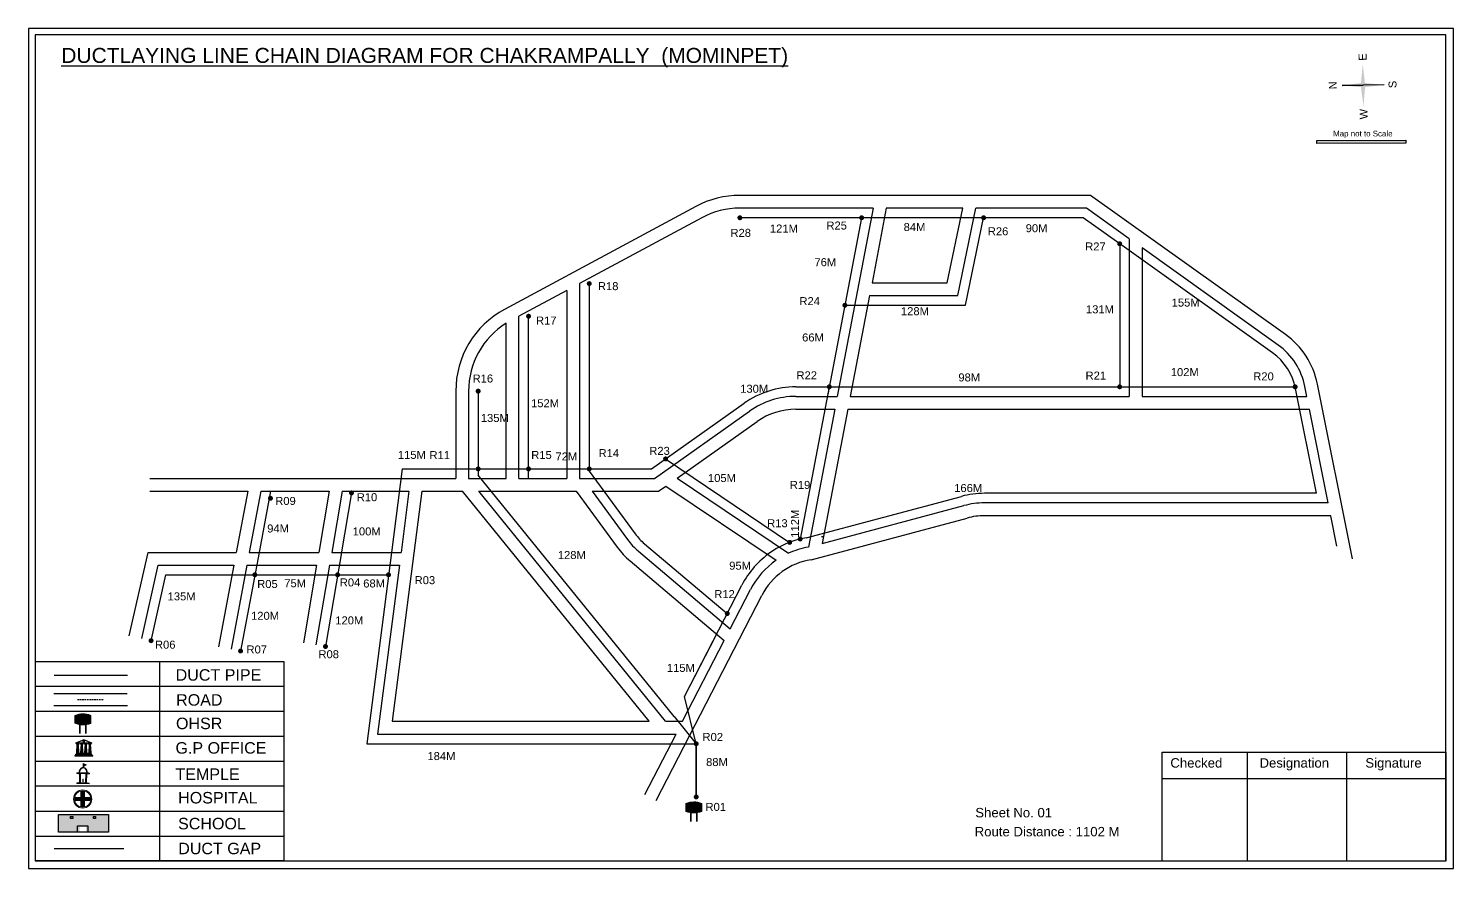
# Model space of a CAD drawing. Header units: inches. Extents: x -117 to 51867, y -12715 to 3423.
# Drawn here: x 30918 to 31808, y -11003 to -10478 of the extents above; entities that cross this region are included whole.
import ezdxf

# ---------------------------------------------------------------- set-up
doc = ezdxf.new("R2010")
doc.units = ezdxf.units.IN
doc.header["$MEASUREMENT"] = 0
doc.linetypes.add('DASHEDX2', pattern=[1.5, 1, -0.5])
for name, color, linetype in [('LANDMARK', 7, 'Continuous'), ('OHT', 7, 'Continuous'), ('pipe', 5, 'Continuous')]:
    doc.layers.add(name, color=color, linetype=linetype)
doc.styles.get("Standard").update_dxf_attribs({"font": 'arial.ttf'})

# ---------------------------------------------------------------- blocks, each defined once
blk = doc.blocks.new('OHT')
at = {"linetype": 'Continuous', "lineweight": 0, "true_color": 0x0ffffc}
blk.add_hatch(color=4, dxfattribs=at).paths.add_polyline_path([(0.012, 1), (0, 1, 0.101323), (-0.4, 0.916), (-0.4, 0.525, 0.194075), (0.399, 0.521), (0.399, 0.921, 0.097877)])
at = {"color": 4, "linetype": 'Continuous', "lineweight": 0, "true_color": 0x0ffffc, "flags": 128}
for points in [[(-0.4, 0.525), (-0.4, 0.916)], [(0.399, 0.521), (0.399, 0.921)]]:
    blk.add_lwpolyline(points, dxfattribs=at)
at = {"color": 4, "linetype": 'Continuous', "lineweight": 0, "true_color": 0x0ffffc, "const_width": 0.075, "flags": 128}
for points in [[(-0.15, 0), (-0.15, 0.475)], [(0.15, 0), (0.15, 0.473)]]:
    blk.add_lwpolyline(points, dxfattribs=at)
at = {"color": 4, "linetype": 'Continuous', "lineweight": 0, "true_color": 0x0ffffc}
for centre, radius, start, end in [((0.006, -0.019), 1.019, 67.31091, 113.47108), ((0.004, 1.513), 1.068, 247.76824, 291.70073)]:
    blk.add_arc(centre, radius, start, end, dxfattribs=at)
blk = doc.blocks.new('Government_Office')
at = {"linetype": 'Continuous', "lineweight": 0, "true_color": 0xff0000}
h = blk.add_hatch(color=1, dxfattribs=at)
h.paths.add_polyline_path([(0.44, 0.72), (0.45, 0.75), (0, 0.93), (-0.45, 0.75), (-0.44, 0.72)])
h.paths.add_polyline_path([(0.355, 0.75), (-0.355, 0.75), (0, 0.9)], flags=16)
h.paths.add_polyline_path([(0, 0.778, -1), (0, 0.872, -1)], flags=0)
h = blk.add_hatch(color=1, dxfattribs=at)
edge = h.paths.add_edge_path()
edge.add_arc((0, 0.825), 0.0467, 90, 270)
edge.add_arc((0, 0.825), 0.0467, 270, 450)
for points in [[(-0.5, 0.05), (0.5, 0.05), (0.5, 0), (-0.5, 0)], [(-0.45, 0.075), (-0.45, 0.12), (0.45, 0.12), (0.45, 0.075)], [(-0.4, 0.14), (-0.4, 0.18), (0.4, 0.18), (0.4, 0.14)]]:
    blk.add_hatch(color=1, dxfattribs=at).paths.add_polyline_path(points)
h = blk.add_hatch(color=1, dxfattribs=at)
edge = h.paths.add_edge_path()
edge.add_line((-0.27, 0.195), (-0.295, 0.675))
edge.add_line((-0.295, 0.675), (-0.29, 0.675))
edge.add_arc((-0.278, 0.688), 0.0176, 225.30401, 441.56588)
edge.add_line((-0.275, 0.705), (-0.395, 0.705))
edge.add_arc((-0.392, 0.688), 0.0176, 98.43412, 314.69599)
edge.add_line((-0.38, 0.675), (-0.375, 0.675))
edge.add_line((-0.375, 0.675), (-0.4, 0.195))
edge.add_line((-0.4, 0.195), (-0.27, 0.195))
h = blk.add_hatch(color=1, dxfattribs=at)
edge = h.paths.add_edge_path()
edge.add_line((-0.047, 0.195), (-0.072, 0.675))
edge.add_line((-0.072, 0.675), (-0.067, 0.675))
edge.add_arc((-0.054, 0.688), 0.0176, 225.30401, 441.56588)
edge.add_line((-0.052, 0.705), (-0.172, 0.705))
edge.add_arc((-0.169, 0.688), 0.0176, 98.43412, 314.69599)
edge.add_line((-0.157, 0.675), (-0.152, 0.675))
edge.add_line((-0.152, 0.675), (-0.177, 0.195))
edge.add_line((-0.177, 0.195), (-0.047, 0.195))
h = blk.add_hatch(color=1, dxfattribs=at)
edge = h.paths.add_edge_path()
edge.add_line((0.177, 0.195), (0.152, 0.675))
edge.add_line((0.152, 0.675), (0.157, 0.675))
edge.add_arc((0.169, 0.688), 0.0176, 225.30401, 441.56588)
edge.add_line((0.172, 0.705), (0.052, 0.705))
edge.add_arc((0.054, 0.688), 0.0176, 98.43412, 314.69599)
edge.add_line((0.067, 0.675), (0.072, 0.675))
edge.add_line((0.072, 0.675), (0.047, 0.195))
edge.add_line((0.047, 0.195), (0.177, 0.195))
h = blk.add_hatch(color=1, dxfattribs=at)
edge = h.paths.add_edge_path()
edge.add_line((0.4, 0.195), (0.375, 0.675))
edge.add_line((0.375, 0.675), (0.38, 0.675))
edge.add_arc((0.392, 0.688), 0.0176, 225.30401, 441.56588)
edge.add_line((0.395, 0.705), (0.275, 0.705))
edge.add_arc((0.278, 0.688), 0.0176, 98.43412, 314.69599)
edge.add_line((0.29, 0.675), (0.295, 0.675))
edge.add_line((0.295, 0.675), (0.27, 0.195))
edge.add_line((0.27, 0.195), (0.4, 0.195))
at = {"color": 1, "linetype": 'Continuous', "lineweight": 0, "true_color": 0xff0000, "flags": 128}
for points in [[(-0.45, 0.75), (-0.44, 0.72), (0.44, 0.72), (0.45, 0.75), (0, 0.93)], [(-0.355, 0.75), (0.355, 0.75), (0, 0.9)], [(-0.5, 0.05), (0.5, 0.05), (0.5, 0), (-0.5, 0)], [(-0.45, 0.075), (-0.45, 0.12), (0.45, 0.12), (0.45, 0.075)], [(-0.4, 0.14), (-0.4, 0.18), (0.4, 0.18), (0.4, 0.14)]]:
    blk.add_lwpolyline(points, close=True, dxfattribs=at)
for points in [[(0, 0.872, 1), (0, 0.778, 1)], [(-0.27, 0.195), (-0.295, 0.675), (-0.29, 0.675, 1.379694), (-0.275, 0.705), (-0.395, 0.705, 1.379694), (-0.38, 0.675), (-0.375, 0.675), (-0.4, 0.195)], [(-0.047, 0.195), (-0.072, 0.675), (-0.067, 0.675, 1.379694), (-0.052, 0.705), (-0.172, 0.705, 1.379694), (-0.157, 0.675), (-0.152, 0.675), (-0.177, 0.195)], [(0.177, 0.195), (0.152, 0.675), (0.157, 0.675, 1.379694), (0.172, 0.705), (0.052, 0.705, 1.379694), (0.067, 0.675), (0.072, 0.675), (0.047, 0.195)], [(0.4, 0.195), (0.375, 0.675), (0.38, 0.675, 1.379694), (0.395, 0.705), (0.275, 0.705, 1.379694), (0.29, 0.675), (0.295, 0.675), (0.27, 0.195)]]:
    blk.add_lwpolyline(points, format="xyb", close=True, dxfattribs=at)
blk = doc.blocks.new('Temple')
at = {"linetype": 'Continuous', "lineweight": 0, "true_color": 0xff0000}
h = blk.add_hatch(color=1, dxfattribs=at)
edge = h.paths.add_edge_path()
edge.add_line((0.175, 0.49), (0.225, 0.49))
edge.add_line((0.225, 0.49), (0.225, 0.497))
edge.add_line((0.225, 0.497), (0.307, 0.497))
edge.add_line((0.307, 0.497), (0.307, 0.533))
edge.add_line((0.307, 0.533), (0.257, 0.533))
edge.add_line((0.257, 0.533), (0.257, 0.54))
edge.add_line((0.257, 0.54), (0.2, 0.54))
edge.add_spline(control_points=[(0.2, 0.54), (0.2, 0.589), (0.19, 0.638), (0.142, 0.743), (0.092, 0.79), (0.027, 0.805), (0.02, 0.806), (0.012, 0.806)], knot_values=[4.712389, 4.712389, 4.712389, 4.712389, 5.278166, 5.278166, 6.117402, 6.117402, 6.223801, 6.223801, 6.223801, 6.223801], degree=3, periodic=0)
edge.add_line((0.012, 0.806), (0.012, 0.79))
edge.add_line((0.012, 0.79), (-0.012, 0.79))
edge.add_line((-0.012, 0.79), (-0.012, 0.806))
edge.add_spline(control_points=[(-0.012, 0.806), (-0.055, 0.802), (-0.096, 0.781), (-0.171, 0.699), (-0.197, 0.628), (-0.2, 0.55), (-0.2, 0.545), (-0.2, 0.54)], knot_values=[6.343965, 6.343965, 6.343965, 6.343965, 6.956638, 6.956638, 7.795874, 7.795874, 7.853982, 7.853982, 7.853982, 7.853982], degree=3, periodic=0)
edge.add_line((-0.2, 0.54), (-0.257, 0.54))
edge.add_line((-0.257, 0.54), (-0.257, 0.533))
edge.add_line((-0.257, 0.533), (-0.307, 0.533))
edge.add_line((-0.307, 0.533), (-0.307, 0.497))
edge.add_line((-0.307, 0.497), (-0.225, 0.497))
edge.add_line((-0.225, 0.497), (-0.225, 0.49))
edge.add_line((-0.225, 0.49), (-0.175, 0.49))
edge.add_line((-0.175, 0.49), (-0.175, 0.07))
edge.add_arc((-0.205, 0.07), 0.03, -90, 0, ccw=False)
edge.add_line((-0.205, 0.04), (-0.257, 0.04))
edge.add_line((-0.257, 0.04), (-0.257, 0.033))
edge.add_line((-0.257, 0.033), (-0.307, 0.033))
edge.add_line((-0.307, 0.033), (-0.307, 0))
edge.add_line((-0.307, 0), (0.307, 0))
edge.add_line((0.307, 0), (0.307, 0.033))
edge.add_line((0.307, 0.033), (0.257, 0.033))
edge.add_line((0.257, 0.033), (0.257, 0.04))
edge.add_line((0.257, 0.04), (0.205, 0.04))
edge.add_arc((0.205, 0.07), 0.03, 180, 270, ccw=False)
edge.add_line((0.175, 0.07), (0.175, 0.49))
h.paths.add_polyline_path([(0.125, 0.07, -0.414214), (0.095, 0.04), (0.05, 0.04), (0.05, 0.033), (-0.05, 0.033), (-0.05, 0.04), (-0.095, 0.04, -0.414214), (-0.125, 0.07), (-0.125, 0.497), (0.125, 0.497)], flags=16)
edge = h.paths.add_edge_path(flags=16)
edge.add_ellipse((0, 0.54), major_axis=(0, 0.242), ratio=0.722808, start_angle=270, end_angle=450, ccw=False)
edge.add_line((0.175, 0.54), (-0.175, 0.54))
h.paths.add_polyline_path([(0.012, 0.23), (0.012, 0.07), (-0.012, 0.07), (-0.012, 0.23)], flags=0)
h = blk.add_hatch(color=1, dxfattribs=at)
edge = h.paths.add_edge_path()
edge.add_line((0.012, 0.857), (0, 0.85))
edge.add_line((0, 0.85), (-0.003, 0.925))
edge.add_line((-0.003, 0.925), (-0.012, 0.925))
edge.add_line((-0.012, 0.925), (-0.012, 0.806))
edge.add_spline(control_points=[(-0.012, 0.806), (-0.004, 0.807), (0.004, 0.807), (0.012, 0.806)], knot_values=[6.223801, 6.223801, 6.223801, 6.223801, 6.343965, 6.343965, 6.343965, 6.343965], degree=3, periodic=0)
edge.add_line((0.012, 0.806), (0.012, 0.857))
h = blk.add_hatch(color=1, dxfattribs=at)
edge = h.paths.add_edge_path()
edge.add_line((0.012, 0.79), (0.012, 0.806))
edge.add_spline(control_points=[(0.012, 0.806), (0.004, 0.807), (-0.004, 0.807), (-0.012, 0.806)], knot_values=[6.223801, 6.223801, 6.223801, 6.223801, 6.343965, 6.343965, 6.343965, 6.343965], degree=3, periodic=0)
edge.add_line((-0.012, 0.806), (-0.012, 0.79))
edge.add_line((-0.012, 0.79), (0.012, 0.79))
at = {"linetype": 'Continuous', "lineweight": 0, "true_color": 0xe66000}
blk.add_hatch(color=32, dxfattribs=at).paths.add_polyline_path([(-0.006, 1), (0.147, 0.931), (0, 0.85)])
at = {"color": 1, "linetype": 'Continuous', "lineweight": 0, "true_color": 0xff0000, "flags": 128}
for points in [[(0.012, 0.925), (-0.012, 0.925), (-0.012, 0.79), (0.012, 0.79)], [(0.012, 0.23), (-0.012, 0.23), (-0.012, 0.07), (0.012, 0.07)]]:
    blk.add_lwpolyline(points, close=True, dxfattribs=at)
at = {"color": 32, "linetype": 'Continuous', "lineweight": 0, "true_color": 0xe66000, "flags": 128}
blk.add_lwpolyline([(-0.006, 1), (0.147, 0.931), (0, 0.85), (-0.006, 1)], dxfattribs=at)
at = {"color": 1, "linetype": 'Continuous', "lineweight": 0, "true_color": 0xff0000, "flags": 128}
blk.add_lwpolyline([(0.2, 0.54), (0.257, 0.54), (0.257, 0.533), (0.307, 0.533), (0.307, 0.497), (0.225, 0.497), (0.225, 0.49), (0.175, 0.49), (0.175, 0.07, 0.414214), (0.205, 0.04), (0.257, 0.04), (0.257, 0.033), (0.307, 0.033), (0.307, 0), (-0.307, 0), (-0.307, 0.033), (-0.257, 0.033), (-0.257, 0.04), (-0.205, 0.04, 0.414214), (-0.175, 0.07), (-0.175, 0.49), (-0.225, 0.49), (-0.225, 0.497), (-0.307, 0.497), (-0.307, 0.533), (-0.257, 0.533), (-0.257, 0.54), (-0.2, 0.54)], format="xyb", dxfattribs=at)
blk.add_lwpolyline([(-0.175, 0.54), (0.175, 0.54)], dxfattribs=at)
blk.add_lwpolyline([(0.125, 0.497), (0.125, 0.07, -0.414214), (0.095, 0.04), (0.05, 0.04), (0.05, 0.033), (-0.05, 0.033), (-0.05, 0.04), (-0.095, 0.04, -0.414214), (-0.125, 0.07), (-0.125, 0.497)], format="xyb", close=True, dxfattribs=at)
at = {"color": 1, "linetype": 'Continuous', "lineweight": 0, "true_color": 0xff0000}
blk.add_ellipse((0, 0.54), major_axis=(0, 0.242), ratio=0.722808, start_param=4.712389, end_param=7.853982, dxfattribs=at)
blk.add_open_spline([(0.2, 0.54), (0.2, 0.589), (0.19, 0.638), (0.142, 0.743), (0.092, 0.79), (-0.023, 0.816), (-0.085, 0.794), (-0.171, 0.699), (-0.197, 0.628), (-0.2, 0.55), (-0.2, 0.545), (-0.2, 0.54)], degree=3, knots=[4.712389, 4.712389, 4.712389, 4.712389, 5.278166, 5.278166, 6.117402, 6.117402, 6.956638, 6.956638, 7.795874, 7.795874, 7.853982, 7.853982, 7.853982, 7.853982], dxfattribs=at)
blk = doc.blocks.new('*U89')
at = {"color": 0, "linetype": 'DASHEDX2', "transparency": 16777216}
blk.add_line((-8.22, 0), (8.01, 0), dxfattribs=at)
blk = doc.blocks.new('Hospital')
at = {"linetype": 'Continuous', "lineweight": 0, "true_color": 0x000000}
h = blk.add_hatch(color=18, dxfattribs=at)
h.paths.add_polyline_path([(-0.5, 0, 1), (0.5, 0, 1)])
h.paths.add_polyline_path([(0.446, 0, -1), (-0.446, 0, -1)], flags=16)
at = {"linetype": 'Continuous', "true_color": 0xff0000}
blk.add_hatch(color=1, dxfattribs=at).paths.add_polyline_path([(-0.394, 0.08), (-0.08, 0.08), (-0.08, 0.394), (0.08, 0.394), (0.08, 0.08), (0.394, 0.08), (0.394, -0.08), (0.08, -0.08), (0.08, -0.394), (-0.08, -0.394), (-0.08, -0.08), (-0.394, -0.08)])
at = {"color": 1, "linetype": 'Continuous', "true_color": 0xff0000, "flags": 128}
blk.add_lwpolyline([(-0.394, 0.08), (-0.08, 0.08), (-0.08, 0.394), (0.08, 0.394), (0.08, 0.08), (0.394, 0.08), (0.394, -0.08), (0.08, -0.08), (0.08, -0.394), (-0.08, -0.394), (-0.08, -0.08), (-0.394, -0.08)], close=True, dxfattribs=at)
at = {"color": 18, "linetype": 'Continuous', "lineweight": 0, "true_color": 0x000000}
for radius in [0.5, 0.446]:
    blk.add_circle((0, 0), radius, dxfattribs=at)

msp = doc.modelspace()

# ---------------------------------------------------------------- hatches: boundary and pattern name
at = {"true_color": 0x0093dd}
h = msp.add_hatch(color=142, dxfattribs=at)
h.dxf.hatch_style = 1
h.paths.add_polyline_path([(31722.29, -10548.01), (31722.29, -10549.86), (31777.79, -10549.73), (31777.79, -10547.89)])
at = {"ltscale": 0.5}
h = msp.add_hatch(color=5, dxfattribs=at)
h.dxf.hatch_style = 1
h.paths.add_polyline_path([(31363.43, -10596.31, 1), (31360.32, -10596.31, 1)])
h = msp.add_hatch(color=5, dxfattribs=at)
h.dxf.hatch_style = 1
h.paths.add_polyline_path([(31439.5, -10596.31, 1), (31436.39, -10596.31, 1)])
h = msp.add_hatch(color=5, dxfattribs=at)
h.dxf.hatch_style = 1
h.paths.add_polyline_path([(31515.7, -10596.31, 1), (31512.58, -10596.31, 1)])
h = msp.add_hatch(color=5, dxfattribs=at)
h.dxf.hatch_style = 1
h.paths.add_polyline_path([(31600.7, -10612.53, 1), (31597.59, -10612.53, 1)])
h = msp.add_hatch(color=5, dxfattribs=at)
h.dxf.hatch_style = 1
h.paths.add_polyline_path([(31269.32, -10637.4, 1), (31266.21, -10637.4, 1)])
h = msp.add_hatch(color=5, dxfattribs=at)
h.dxf.hatch_style = 1
h.paths.add_polyline_path([(31429.05, -10650.93, 1), (31425.93, -10650.93, 1)])
h = msp.add_hatch(color=5, dxfattribs=at)
h.dxf.hatch_style = 1
h.paths.add_polyline_path([(31231.44, -10657.78, 1), (31228.32, -10657.78, 1)])
h = msp.add_hatch(color=5, dxfattribs=at)
h.dxf.hatch_style = 1
h.paths.add_polyline_path([(31199.98, -10704.58, 1), (31196.86, -10704.58, 1)])
h = msp.add_hatch(color=5, dxfattribs=at)
h.dxf.hatch_style = 1
h.paths.add_polyline_path([(31419.3, -10701.86, 1), (31416.18, -10701.86, 1)])
h = msp.add_hatch(color=5, dxfattribs=at)
h.dxf.hatch_style = 1
h.paths.add_polyline_path([(31600.7, -10701.86, 1), (31597.59, -10701.86, 1)])
h = msp.add_hatch(color=5, dxfattribs=at)
h.dxf.hatch_style = 1
h.paths.add_polyline_path([(31710.3, -10701.86, 1), (31707.18, -10701.86, 1)])
h = msp.add_hatch(color=5, dxfattribs=at)
h.dxf.hatch_style = 1
h.paths.add_polyline_path([(31199.98, -10753.1, 1), (31196.86, -10753.1, 1)])
h = msp.add_hatch(color=5, dxfattribs=at)
h.dxf.hatch_style = 1
h.paths.add_polyline_path([(31231.44, -10753.1, 1), (31228.32, -10753.1, 1)])
h = msp.add_hatch(color=5, dxfattribs=at)
h.dxf.hatch_style = 1
h.paths.add_polyline_path([(31269.32, -10753.1, 1), (31266.21, -10753.1, 1)])
h = msp.add_hatch(color=5, dxfattribs=at)
h.dxf.hatch_style = 1
h.paths.add_polyline_path([(31317.01, -10746.87, 1), (31313.89, -10746.87, 1)])
h = msp.add_hatch(color=5, dxfattribs=at)
h.dxf.hatch_style = 1
h.paths.add_polyline_path([(31070.22, -10771.47, 1), (31067.1, -10771.47, 1)])
h = msp.add_hatch(color=5, dxfattribs=at)
h.dxf.hatch_style = 1
h.paths.add_polyline_path([(31120.83, -10768.11, 1), (31117.72, -10768.11, 1)])
h = msp.add_hatch(color=5, dxfattribs=at)
h.dxf.hatch_style = 1
h.paths.add_polyline_path([(31394.54, -10798.99, 1), (31391.42, -10798.99, 1)])
h = msp.add_hatch(color=5, dxfattribs=at)
h.dxf.hatch_style = 1
h.paths.add_polyline_path([(31401.09, -10796.93, 1), (31397.98, -10796.93, 1)])
h = msp.add_hatch(color=5, dxfattribs=at)
h.dxf.hatch_style = 1
h.paths.add_polyline_path([(31060.45, -10819.23, 1), (31057.34, -10819.23, 1)])
h = msp.add_hatch(color=5, dxfattribs=at)
h.dxf.hatch_style = 1
h.paths.add_polyline_path([(31112.17, -10819.23, 1), (31109.05, -10819.23, 1)])
h = msp.add_hatch(color=5, dxfattribs=at)
h.dxf.hatch_style = 1
h.paths.add_polyline_path([(31143.96, -10819.23, 1), (31140.84, -10819.23, 1)])
h = msp.add_hatch(color=5, dxfattribs=at)
h.dxf.hatch_style = 1
h.paths.add_polyline_path([(31355.57, -10843.44, 1), (31352.45, -10843.44, 1)])
h = msp.add_hatch(color=5, dxfattribs=at)
h.dxf.hatch_style = 1
h.paths.add_polyline_path([(30995.63, -10860.39, 1), (30992.51, -10860.39, 1)])
h = msp.add_hatch(color=5, dxfattribs=at)
h.dxf.hatch_style = 1
h.paths.add_polyline_path([(31051.54, -10866.83, 1), (31048.42, -10866.83, 1)])
h = msp.add_hatch(color=5, dxfattribs=at)
h.dxf.hatch_style = 1
h.paths.add_polyline_path([(31104.58, -10864, 1), (31101.46, -10864, 1)])
h = msp.add_hatch(color=5, dxfattribs=at)
h.dxf.hatch_style = 1
h.paths.add_polyline_path([(31336.16, -10924.71, 1), (31333.04, -10924.71, 1)])
h = msp.add_hatch(color=5, dxfattribs=at)
h.dxf.hatch_style = 1
h.paths.add_polyline_path([(31336.16, -10957.94, 1), (31333.04, -10957.94, 1)])
at = {"true_color": 0xc8c92d}
h = msp.add_hatch(color=52, dxfattribs=at)
h.dxf.hatch_style = 1
h.paths.add_polyline_path([(30942.48, -10968.94), (30936.31, -10968.94), (30936.31, -10980.03), (30942.48, -10980.03)])
h.paths.add_polyline_path([(30967.32, -10968.94), (30961.16, -10968.94), (30961.16, -10980.03), (30967.32, -10980.03)])
at = {"true_color": 0x293189}
h = msp.add_hatch(color=177, dxfattribs=at)
h.dxf.hatch_style = 1
h.paths.add_polyline_path([(30961.16, -10968.94), (30942.48, -10968.94), (30942.48, -10980.03), (30949.49, -10980.03), (30949.49, -10976.4), (30953.34, -10976.4), (30953.34, -10980.03), (30961.16, -10980.03)])
h.paths.add_polyline_path([(30945.14, -10971.42), (30943.77, -10971.42), (30943.77, -10970.15), (30945.14, -10970.15)], flags=16)
h.paths.add_polyline_path([(30958.02, -10971.42), (30958.02, -10970.15), (30959.39, -10970.15), (30959.39, -10971.42)], flags=16)

# ---------------------------------------------------------------- linework, layer by layer
for p, q in [((31764.35, -10513.31), (31738.06, -10513.77)), ((31580.9, -10582.31), (31361.88, -10582.31)), ((31702.71, -10669.24), (31580.9, -10582.31)), ((31334.39, -10589.23), (31214.94, -10653.51)), ((31445.2, -10590.31), (31361.88, -10590.31)), ((31445.2, -10590.31), (31422.7, -10707.86)), ((31453.35, -10590.31), (31444.42, -10636.93)), ((31501.08, -10590.31), (31453.35, -10590.31)), ((31491.45, -10636.93), (31501.08, -10590.31)), ((31497.96, -10644.93), (31509.25, -10590.31)), ((31576.1, -10590.31), (31509.25, -10590.31)), ((31605.14, -10609.44), (31578.41, -10590.36)), ((31338.19, -10596.28), (31261.76, -10637.4)), ((31605.14, -10609.44), (31605.14, -10707.86)), ((31698.06, -10675.76), (31613.14, -10615.15)), ((31613.14, -10615.15), (31613.14, -10707.86)), ((31444.42, -10636.93), (31491.45, -10636.93)), ((31253.76, -10641.7), (31223.88, -10657.78)), ((31253.76, -10641.7), (31253.76, -10759.1)), ((31261.76, -10637.4), (31261.76, -10759.1)), ((31442.89, -10644.93), (31430.84, -10707.86)), ((31442.89, -10644.93), (31497.96, -10644.93)), ((31215.88, -10759.1), (31215.88, -10662.2)), ((31223.88, -10759.1), (31223.88, -10657.78)), ((31229.88, -10759.1), (31229.88, -10657.78)), ((31184.42, -10704.58), (31184.42, -10759.1)), ((31192.42, -10704.58), (31192.42, -10759.1)), ((31396.86, -10707.86), (31422.7, -10707.86)), ((31430.84, -10707.86), (31605.14, -10707.86)), ((31613.14, -10707.86), (31716.08, -10707.86)), ((31716.08, -10707.86), (31714.84, -10701.7)), ((31744.54, -10809.3), (31722.69, -10700.13)), ((31308.56, -10759.1), (31367.97, -10717.05)), ((31396.86, -10715.86), (31421.17, -10715.86)), ((31421.17, -10715.86), (31404.68, -10801.99)), ((31429.31, -10715.86), (31413.26, -10799.7)), ((31429.31, -10715.86), (31717.68, -10715.86)), ((31729.39, -10774.36), (31717.68, -10715.86)), ((31322.64, -10758.93), (31372.59, -10723.58)), ((30993.33, -10759.1), (31184.42, -10759.1)), ((31192.42, -10759.1), (31215.88, -10759.1)), ((31223.88, -10759.1), (31253.76, -10759.1)), ((31261.76, -10759.1), (31308.56, -10759.1)), ((31322.64, -10758.93), (31392.31, -10805.76)), ((30993.33, -10767.1), (31054.42, -10767.1)), ((31054.42, -10767.1), (31047.28, -10805.23)), ((31062.56, -10767.1), (31055.41, -10805.23)), ((31062.56, -10767.1), (31105.25, -10767.1)), ((31105.25, -10767.1), (31098.78, -10805.23)), ((31113.36, -10767.1), (31106.9, -10805.23)), ((31113.36, -10767.1), (31155.19, -10767.1)), ((31163.25, -10767.1), (31144.69, -10910.71)), ((31155.19, -10767.1), (31150.26, -10805.23)), ((31163.25, -10767.1), (31188.61, -10767.1)), ((31305.2, -10910.71), (31188.61, -10767.1)), ((31315.5, -10910.71), (31198.91, -10767.1)), ((31198.91, -10767.1), (31259.64, -10767.1)), ((31259.64, -10767.1), (31285.27, -10801.99)), ((31269.57, -10767.1), (31291.72, -10797.25)), ((31269.57, -10767.1), (31311.1, -10767.1)), ((31311.1, -10767.1), (31315.66, -10763.88)), ((31315.66, -10763.88), (31384.52, -10810.17)), ((31413.26, -10799.7), (31501.78, -10776.05)), ((31729.39, -10774.36), (31514.68, -10774.36)), ((31406.36, -10809.82), (31503.84, -10783.78)), ((31730.99, -10782.36), (31514.68, -10782.36)), ((31734.78, -10801.3), (31730.99, -10782.36)), ((30980.41, -10857.31), (30992.18, -10805.23)), ((30992.18, -10805.23), (31047.28, -10805.23)), ((31055.41, -10805.23), (31098.78, -10805.23)), ((31106.9, -10805.23), (31150.26, -10805.23)), ((31298.5, -10804.5), (31355.9, -10852.88)), ((30988.22, -10859.07), (30998.58, -10813.23)), ((30998.58, -10813.23), (31045.78, -10813.23)), ((31045.78, -10813.23), (31036.22, -10864.25)), ((31053.92, -10813.23), (31044.08, -10865.72)), ((31053.92, -10813.23), (31097.42, -10813.23)), ((31097.42, -10813.23), (31089.21, -10861.66)), ((31105.54, -10813.23), (31097.1, -10862.99)), ((31105.54, -10813.23), (31149.22, -10813.23)), ((31149.22, -10813.23), (31135.59, -10918.71)), ((31293.34, -10810.62), (31352.14, -10860.18)), ((31309.63, -10960.2), (31375.61, -10832.07)), ((31355.9, -10852.88), (31368.5, -10828.41)), ((31326.12, -10910.71), (31352.14, -10860.18)), ((30921.63, -10873.51), (30921.63, -10997.93)), ((30999.4, -10873.51), (30999.4, -10997.93)), ((31077.16, -10889.06), (30921.63, -10889.06)), ((30933.29, -10893.36), (30979.17, -10893.36)), ((30933.29, -10900.88), (30979.41, -10900.88)), ((31077.16, -10904.61), (30921.63, -10904.61)), ((31144.69, -10910.71), (31305.2, -10910.71)), ((31315.5, -10910.71), (31326.12, -10910.71)), ((31077.16, -10920.17), (30921.63, -10920.17)), ((31135.59, -10918.71), (31322, -10918.71)), ((31302.52, -10956.53), (31322, -10918.71)), ((31077.16, -10935.72), (30921.63, -10935.72)), ((31077.16, -10951.27), (30921.63, -10951.27)), ((30921.63, -10966.83), (31077.16, -10966.83)), ((30921.63, -10982.38), (31077.16, -10982.38)), ((30921.63, -10996.96), (30921.63, -10997.92)), ((31077.16, -10997.93), (30921.63, -10997.93))]:
    msp.add_line(p, q)
at = {"color": 1}
msp.add_line((31738.06, -10513.77), (31751.22, -10513.54), dxfattribs=at)
at = {"color": 242, "true_color": 0xcd2027}
for p, q in [((31678.69, -10930.08), (31678.69, -10997.97)), ((31740.89, -10930.08), (31740.89, -10997.97)), ((31625.73, -10946.53), (31802.95, -10946.53))]:
    msp.add_line(p, q, dxfattribs=at)
for points in [[(30917.51, -10478.13), (30917.51, -11002.63), (31807.66, -11002.63), (31807.66, -10478.13)], [(30921.63, -10482.14), (30921.63, -10997.92), (31802.95, -10997.92), (31802.95, -10482.14)], [(30967.39, -10968.94), (30967.39, -10980.03), (30936.31, -10980.03), (30936.31, -10968.94)], [(30945.14, -10970.15), (30945.14, -10971.42), (30943.77, -10971.42), (30943.77, -10970.15)], [(30958.02, -10971.42), (30958.02, -10970.15), (30959.39, -10970.15), (30959.39, -10971.42)]]:
    msp.add_lwpolyline(points, close=True)
at = {"color": 142, "true_color": 0x0093dd}
msp.add_lwpolyline([(31777.8, -10549.73), (31722.29, -10549.86), (31722.29, -10548.01), (31777.79, -10547.89), (31777.79, -10549.73)], dxfattribs=at)
for points in [[(31077.16, -10997.93), (31077.16, -10873.51), (30921.63, -10873.51)], [(30948.16, -10980.03), (30948.16, -10975.93), (30954.68, -10975.93), (30954.68, -10980.03)]]:
    msp.add_lwpolyline(points)
at = {"color": 242, "true_color": 0xcd2027}
msp.add_lwpolyline([(31802.95, -10997.97), (31625.73, -10997.97), (31625.73, -10930.08), (31802.95, -10930.08)], close=True, dxfattribs=at)
for centre, radius, start, end in [((31361.88, -10640.31), 58, 90, 118.28222), ((31361.88, -10640.31), 50, 90, 118.28222), ((31576.1, -10640.31), 50, 87.34325, 90), ((31242.42, -10704.58), 58, 118.28222, 180), ((31242.42, -10704.58), 50, 122.05396, 180), ((31673.66, -10709.94), 50, 11.31854, 54.48337), ((31673.66, -10709.94), 42, 11.31854, 54.48337), ((31396.86, -10757.86), 50, 90, 125.29016), ((31396.86, -10757.86), 42, 90, 125.29016), ((31514.68, -10824.36), 50, 90, 104.95639), ((31514.68, -10824.36), 42, 90, 104.95639), ((31325.57, -10772.39), 42, 216.30254, 229.87496), ((31325.57, -10772.39), 50, 216.30254, 229.87496), ((31412.95, -10851.3), 50, 99.52906, 114.38635), ((31412.95, -10851.3), 50, 124.65012, 152.75327), ((31412.95, -10851.3), 42, 99.03427, 152.75327)]:
    msp.add_arc(centre, radius, start, end)
for points in [[(31752.5, -10513.5), (31749.68, -10513.55), (31750.97, -10500.39)], [(31751.24, -10514.83), (31751.19, -10512.02), (31764.35, -10513.31)], [(31752.51, -10513.5), (31749.68, -10513.55), (31751.44, -10526.69)]]:
    msp.add_solid(points)
at = {"color": 1}
msp.add_solid([(31751.24, -10514.84), (31751.19, -10512.02), (31738.06, -10513.77)], dxfattribs=at)
at = {"layer": 'OHT', "color": 5}
msp.add_line((30933.46, -10881.97), (30979.34, -10881.97), dxfattribs=at)
at = {"layer": 'OHT', "color": 1}
msp.add_line((30933.46, -10990.16), (30977.05, -10990.16), dxfattribs=at)
at = {"layer": 'pipe'}
for p, q in [((31452.2, -10596.31), (31361.88, -10596.31)), ((31437.95, -10596.31), (31416.8, -10706.73)), ((31514.14, -10596.31), (31452.2, -10596.31)), ((31502.85, -10650.93), (31514.14, -10596.31)), ((31576.42, -10596.31), (31509.25, -10596.31)), ((31605.14, -10616.81), (31576.42, -10596.31)), ((31599.14, -10612.53), (31599.14, -10701.86)), ((31694.57, -10680.64), (31605.14, -10616.81)), ((31267.76, -10637.4), (31267.76, -10754.51)), ((31427.49, -10650.93), (31502.85, -10650.93)), ((31198.42, -10704.58), (31198.42, -10756.97)), ((31396.86, -10701.86), (31422.7, -10701.86)), ((31417.74, -10701.86), (31399.53, -10796.93)), ((31417.74, -10701.86), (31613.14, -10701.86)), ((31613.14, -10701.86), (31708.74, -10701.86)), ((31722.07, -10768.36), (31708.96, -10702.88)), ((31306.65, -10753.1), (31364.5, -10712.15)), ((31315.45, -10746.87), (31392.98, -10798.99)), ((31150.95, -10753.1), (31144.21, -10805.23)), ((31150.95, -10753.1), (31192.42, -10753.1)), ((31192.42, -10753.1), (31223.88, -10753.1)), ((31320.87, -10907.8), (31198.42, -10756.97)), ((31223.88, -10753.1), (31253.76, -10753.1)), ((31253.76, -10753.1), (31306.65, -10753.1)), ((31267.76, -10754.51), (31296.55, -10793.7)), ((31068.66, -10767.1), (31061.31, -10806.34)), ((31119.28, -10768.11), (31112.81, -10806.23)), ((31403.39, -10796.12), (31500.23, -10770.26)), ((31722.07, -10768.36), (31514.68, -10768.36)), ((31412.95, -10795.3), (31414.1, -10795.3)), ((31061.52, -10805.23), (31049.98, -10866.83)), ((31112.98, -10805.23), (31103.02, -10864)), ((31144.21, -10805.23), (31128.76, -10924.71)), ((31302.37, -10799.92), (31354.01, -10843.44)), ((30994.07, -10860.39), (31003.37, -10819.23)), ((31003.37, -10819.23), (31058.9, -10819.23)), ((31053.92, -10819.23), (31110.61, -10819.23)), ((31105.54, -10819.23), (31142.4, -10819.23)), ((31327.34, -10895.24), (31363.17, -10825.66)), ((31327.34, -10895.24), (31346.81, -10857.43)), ((31334.6, -10924.71), (31327.34, -10895.24)), ((31320.87, -10907.8), (31334.6, -10924.71)), ((31128.76, -10924.71), (31334.6, -10924.71)), ((31334.6, -10924.71), (31334.6, -10957.99)), ((31334.6, -10957.99), (31334.6, -10924.71))]:
    msp.add_line(p, q, dxfattribs=at)
for centre, radius, start, end in [((31673.66, -10709.94), 36, 11.31854, 54.48337), ((31396.86, -10757.86), 56, 90, 125.29016), ((31514.68, -10824.36), 56, 90, 104.95639), ((31325.57, -10772.39), 36, 216.30254, 229.87496), ((31412.95, -10851.3), 56, 99.82825, 127.04202), ((31412.95, -10851.3), 56, 124.65012, 152.75327)]:
    msp.add_arc(centre, radius, start, end, dxfattribs=at)

# ---------------------------------------------------------------- block references
at = {"linetype": 'DASHEDX2'}
msp.add_blockref('*U89', (30956.29, -10897.12), dxfattribs=at)
at = {"layer": 'LANDMARK'}
for name, p, xscale, yscale, zscale in [('Government_Office', (30952.05, -10932.58), 11.32114773247135, 11.32114773247135, 11.32114773247135), ('Hospital', (30951.36, -10959.24), 11.41772014427468, 11.41772014427468, 11.41772014427468)]:
    msp.add_blockref(name, p, dxfattribs=dict(at, xscale=xscale, yscale=yscale, zscale=zscale))
at = {"layer": 'LANDMARK', "xscale": 12.62452535729322, "yscale": 12.62452535729322, "zscale": 12.62452535729322, "rotation": 358.3713438591284}
msp.add_blockref('Temple', (30951.48, -10949.7), dxfattribs=at)
at = {"layer": 'OHT', "xscale": 12.45189723782068, "yscale": 12.45189723782068, "zscale": 12.45189723782068}
for p in [(30951.46, -10918.48), (31333.08, -10973.49)]:
    msp.add_blockref('OHT', p, dxfattribs=at)

# ---------------------------------------------------------------- texts
at = {"color": 242, "true_color": 0xcd2027}
msp.add_text('%%UDUCTLAYING LINE CHAIN DIAGRAM FOR CHAKRAMPALLY  (MOMINPET)', height=9.375, dxfattribs=at).set_placement((30938.01, -10499.62))
for s, height, rotation, p in [('E', 4.95, 91.00631, (31753.38, -10498.22)), ('N', 4.95, 91.00631, (31734.79, -10516.07)), ('S', 4.95, 91.00631, (31772.08, -10515.32)), ('W', 4.95, 91.00631, (31754.02, -10534.81)), ('112M', 5, 90, (31398.83, -10796.07))]:
    msp.add_text(s, height=height, rotation=rotation).set_placement(p)
for s, height, p in [('Map not to Scale', 3.5424, (31732.46, -10545.51)), ('121M', 5, (31380.66, -10605.53)), ('R25', 5, (31415.95, -10603.64)), ('84M', 5, (31464.19, -10604.6)), ('90M', 5, (31540.41, -10605.32)), ('R28', 5, (31356, -10608.22)), ('R26', 5, (31516.77, -10607.25)), ('R27', 5, (31577.58, -10616.74)), ('76M', 5, (31408.47, -10626.53)), ('R18', 5, (31273.22, -10641.51)), ('R24', 5, (31399.07, -10650.87)), ('128M', 5, (31462.5, -10657.14)), ('131M', 5, (31578.07, -10655.97)), ('155M', 5, (31631.61, -10651.76)), ('R17', 5, (31234.52, -10662.97)), ('66M', 5, (31400.76, -10673.53)), ('102M', 5, (31631.05, -10695.19)), ('R16', 5, (31194.93, -10699.18)), ('R22', 5, (31397.24, -10697.19)), ('98M', 5, (31498.37, -10698.5)), ('R21', 5, (31577.83, -10697.36)), ('R20', 5, (31682.58, -10697.84)), ('130M', 5, (31362.1, -10705.57)), ('152M', 5, (31231.45, -10714.61)), ('135M', 5, (31200.07, -10723.81)), ('115M', 5, (31148.24, -10746.85)), ('R11', 5, (31168, -10747.02)), ('R15', 5, (31231.56, -10746.93)), ('72M', 5, (31246.68, -10747.87)), ('R14', 5, (31273.63, -10745.75)), ('R23', 5, (31305.29, -10744.35)), ('105M', 5, (31341.95, -10761.3)), ('R19', 5, (31393.04, -10765.63)), ('R09', 5, (31071.65, -10775.63)), ('R10', 5, (31122.55, -10773.28)), ('166M', 5, (31495.77, -10767.56)), ('94M', 5, (31066.63, -10792.82)), ('R13', 5, (31378.91, -10789.53)), ('100M', 5, (31120.02, -10794.64)), ('128M', 5, (31248.17, -10809.4)), ('95M', 5, (31355.23, -10816.06)), ('R05', 5, (31060.38, -10827.47)), ('75M', 5, (31077.27, -10827.02)), ('R04', 5, (31111.94, -10826.5)), ('68M', 5, (31126.61, -10827.15)), ('R03', 5, (31158.73, -10825.09)), ('135M', 5, (31004.42, -10835.21)), ('R12', 5, (31345.91, -10833.79)), ('120M', 5, (31056.54, -10847.35)), ('120M', 5, (31109.16, -10850.2)), ('R06', 5, (30996.51, -10865.37)), ('R07', 5, (31053.7, -10868.36)), ('R08', 5, (31098.64, -10871.34)), ('115M', 5, (31316.29, -10879.86)), ('DUCT PIPE', 7.178, (31009.44, -10885.35)), ('ROAD ', 7.178, (31009.74, -10900.96)), ('OHSR', 7.178, (31009.65, -10915.63)), ('R02', 5, (31338.54, -10923)), ('G.P OFFICE', 7.178, (31009.33, -10930.92)), ('184M', 5, (31166.73, -10934.94)), ('88M', 5, (31340.78, -10938.67)), ('Checked', 5.886, (31630.8, -10939.63)), ('Designation', 5.886, (31686.5, -10939.63)), ('Signature', 5.886, (31752.6, -10939.63)), ('TEMPLE', 7.178, (31009.32, -10947.33)), ('HOSPITAL', 7.178, (31011, -10962.02)), ('R01', 5, (31340.4, -10966.67)), ('Sheet No. 01', 5.886, (31508.93, -10970.69)), ('SCHOOL', 7.178, (31010.94, -10978.18)), ('Route Distance : 1102 M', 5.886, (31508.56, -10982.56)), ('DUCT GAP', 7.178, (31011.04, -10993.73))]:
    msp.add_text(s, height=height).set_placement(p)

doc.saveas('drawing.dxf')
